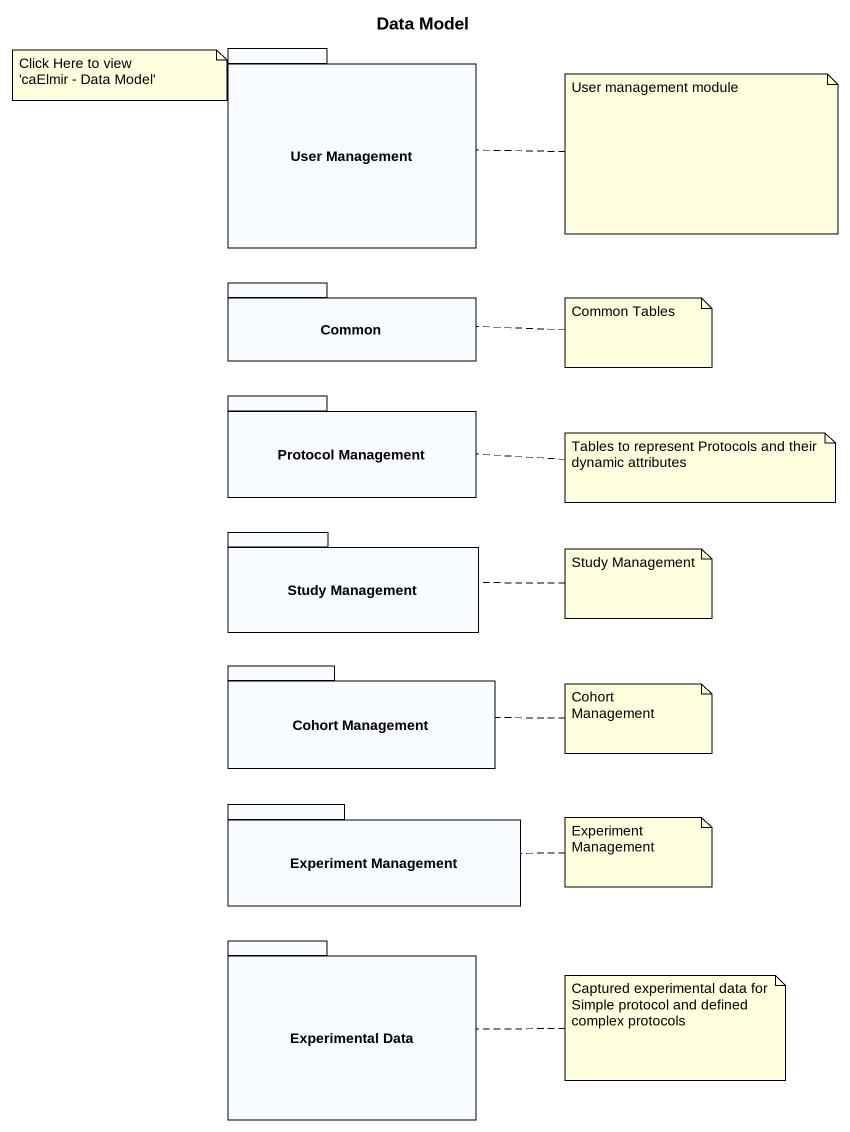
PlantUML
@startuml
title Data Model
package "User Management" as User_Management {
}
package Common {
}
package "Protocol Management" as Protocol_Management {
}
package "Study Management" as Study_Management {
}
package "Cohort Management" as Cohort_Management {
}
package "Experiment Management" as Experiment_Management {
}
package "Experimental Data" as Experimental_Data {
}
note as N1
  Click Here to view
  ~'caElmir - Data Model'
end note
note right of User_Management : User management module
note right of Common : Common Tables
note right of Protocol_Management : Tables to represent Protocols and their dynamic attributes
note right of Study_Management : Study Management
note right of Cohort_Management : Cohort Management
note right of Experiment_Management : Experiment Management
note right of Experimental_Data : Captured experimental data for Simple protocol and defined complex protocols
@enduml
